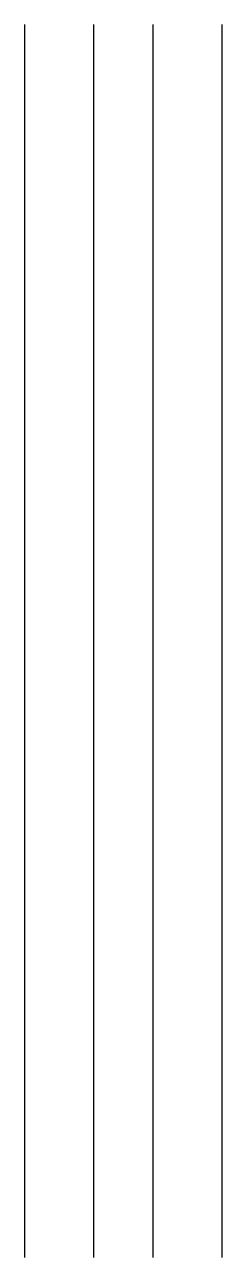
# Model space of a CAD drawing. Extents: x 0 to 240, y 0 to 1500.
import ezdxf

# ---------------------------------------------------------------- set-up
doc = ezdxf.new("R2010")
doc.units = 0
doc.header["$LTSCALE"] = 1000
doc.header["$MEASUREMENT"] = 0

# ---------------------------------------------------------------- blocks, each defined once
blk = doc.blocks.new('*U3')
for p, q in [((0, 0), (0, 1500)), ((84, 0), (84, 1500)), ((156, 0), (156, 1500)), ((240, 0), (240, 1500))]:
    blk.add_line(p, q)

msp = doc.modelspace()

# ---------------------------------------------------------------- block references
msp.add_blockref('*U3', (0, 0))

doc.saveas('drawing.dxf')
